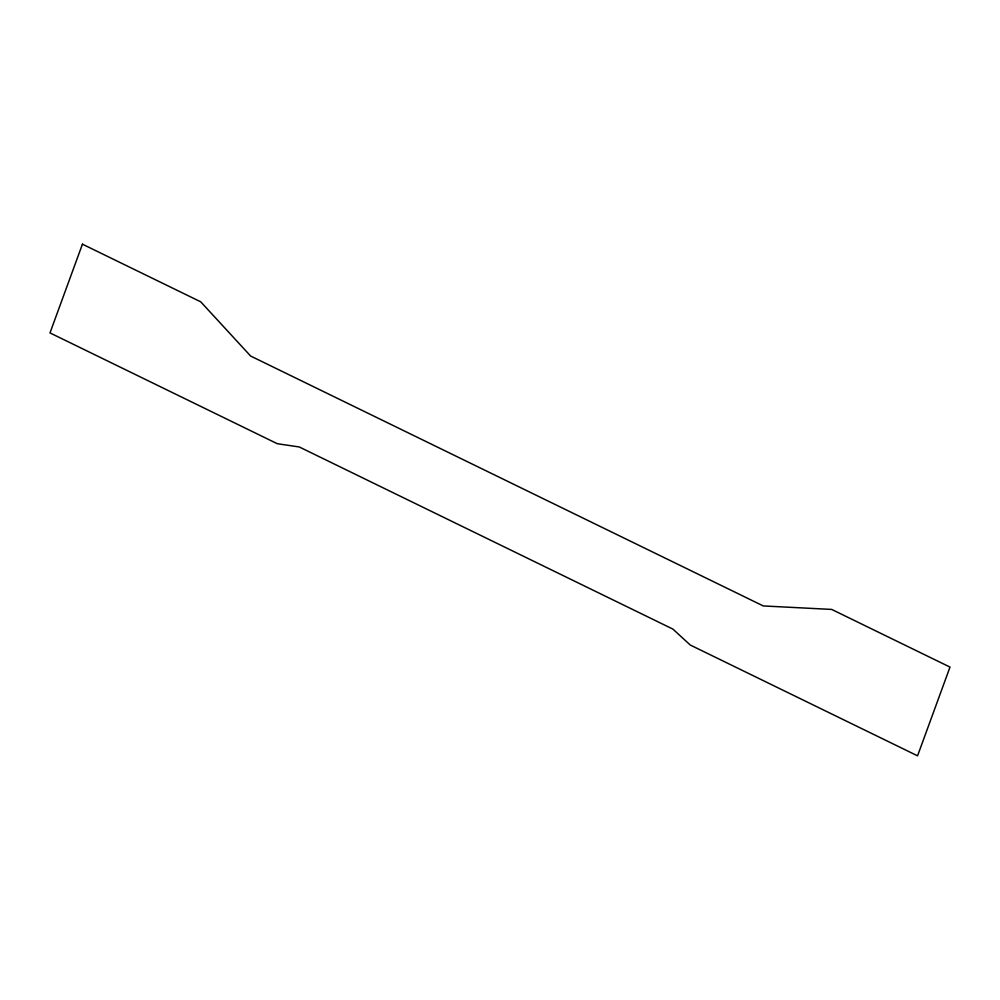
<?xml version="1.0" encoding="UTF-8"?>
<svg xmlns="http://www.w3.org/2000/svg" width="1000" height="1000" viewBox="0 0 1000 1000"><rect width="100%" height="100%" fill="white"/><g stroke="black" fill="none" stroke-linecap="round" stroke-linejoin="round"><path stroke-width="1.5" d="M82.438 244.175L50 332.912L277.275 443.7L299.3 446.975L672.887 629.087L690.288 645.037L917.562 755.825L950 667.087L831.7 609.425L763.275 605.938L250.625 356.037L200.75 301.837L82.438 244.175"/></g></svg>
